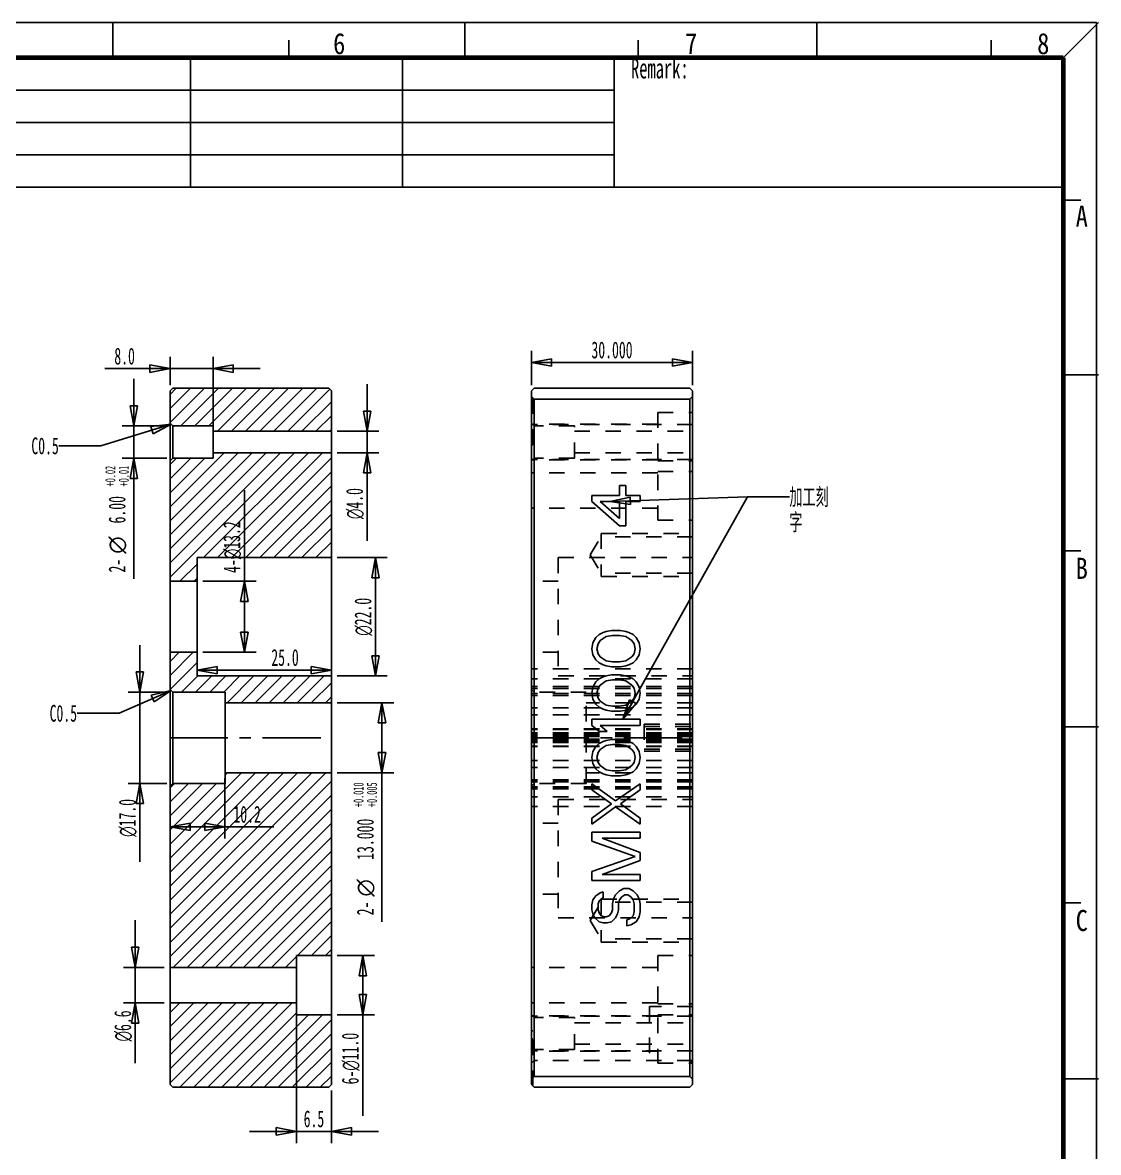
# Model space of a CAD drawing. Header units: millimetres. Extents: x 15 to 520, y 10 to 366.
# Drawn here: x 319.4 to 519.5, y 156.2 to 366.3 of the extents above; entities that cross this region are included whole.
import ezdxf
from ezdxf.enums import TextEntityAlignment as Align

# ---------------------------------------------------------------- set-up
doc = ezdxf.new("R2010")
doc.units = ezdxf.units.MM
doc.header["$LTSCALE"] = 28.875
doc.linetypes.add('CENTER', pattern=[0.6, 0.375, -0.075, 0.075, -0.075])
doc.linetypes.add('HIDDEN', pattern=[0.2, 0.1, -0.1])
doc.layers.get('0').update_dxf_attribs({"linetype": 'CONTINUOUS'})
for name, color, linetype in [('AXIS', 7, 'CONTINUOUS'), ('DEFAULT_2', 4, 'HIDDEN'), ('DIM', 7, 'CONTINUOUS'), ('NOTE', 7, 'CONTINUOUS')]:
    doc.layers.add(name, color=color, linetype=linetype)
doc.styles.get("Standard").update_dxf_attribs({"font": 'txt', "width": 0.6})
doc.styles.add('TEXTSTYLE_2', font='gdt', dxfattribs={"width": 0.6})
doc.styles.add('TEXTSTYLE_5', font='txt', dxfattribs={"width": 0.85})
doc.dimstyles.new('DIMSTYLE_10', dxfattribs={"dimtxt": 3.125, "dimasz": 3.75, "dimexe": 1.75, "dimexo": 0.875, "dimtad": 1, "dimdec": 3, "dimzin": 0, "dimdsep": 46, "dimtxsty": 'STANDARD', "dimblk": 'CLOSED', "dimblk1": 'CLOSED', "dimblk2": 'CLOSED', "dimcen": 0.09, "dimadec": 0, "dimazin": 0, "dimtol": 1, "dimtp": 0.01, "dimtm": -0.005, "dimtfac": 0.6, "dimtdec": 3, "dimtofl": 0, "dimtmove": 0, "dimatfit": 3, "dimldrblk": 'CLOSED', "dimfxl": 1, "dimtolj": 1, "dimtzin": 0, "dimarcsym": 0})
doc.dimstyles.new('DIMSTYLE_11', dxfattribs={"dimtxt": 3.125, "dimasz": 3.75, "dimexe": 1.75, "dimexo": 0.875, "dimtad": 1, "dimzin": 0, "dimdsep": 46, "dimtxsty": 'STANDARD', "dimblk": 'CLOSED', "dimblk1": 'CLOSED', "dimblk2": 'CLOSED', "dimcen": 0.09, "dimadec": 0, "dimazin": 0, "dimtol": 1, "dimtp": 0.02, "dimtm": -0.01, "dimtfac": 0.6, "dimtofl": 0, "dimtmove": 0, "dimatfit": 3, "dimldrblk": 'CLOSED', "dimfxl": 1, "dimtolj": 1, "dimtzin": 0, "dimarcsym": 0})
doc.dimstyles.new('DIMSTYLE_12', dxfattribs={"dimtxt": 3.125, "dimasz": 3.75, "dimexe": 1.75, "dimexo": 0.875, "dimtad": 1, "dimdec": 1, "dimzin": 0, "dimdsep": 46, "dimtxsty": 'STANDARD', "dimblk": 'CLOSED', "dimblk1": 'CLOSED', "dimblk2": 'CLOSED', "dimcen": 0.09, "dimadec": 0, "dimazin": 0, "dimtp": 0.1, "dimtm": 0.1, "dimtfac": 1, "dimtdec": 1, "dimtofl": 0, "dimtmove": 0, "dimatfit": 3, "dimldrblk": 'CLOSED', "dimfxl": 1, "dimtolj": 1, "dimtzin": 0, "dimarcsym": 0})
doc.dimstyles.new('DIMSTYLE_13', dxfattribs={"dimtxt": 3.125, "dimasz": 3.75, "dimexe": 1.75, "dimexo": 0.875, "dimtad": 1, "dimdec": 3, "dimzin": 0, "dimdsep": 46, "dimtxsty": 'STANDARD', "dimblk": 'CLOSED', "dimblk1": 'CLOSED', "dimblk2": 'CLOSED', "dimcen": 0.09, "dimadec": 0, "dimazin": 0, "dimtp": 0.2, "dimtm": 0.2, "dimtfac": 1, "dimtdec": 3, "dimtofl": 0, "dimtmove": 0, "dimatfit": 3, "dimldrblk": 'CLOSED', "dimfxl": 1, "dimtolj": 1, "dimtzin": 0, "dimarcsym": 0})
doc.dimstyles.new('DIMSTYLE_9', dxfattribs={"dimtxt": 3.125, "dimasz": 3.75, "dimexe": 1.75, "dimexo": 0.875, "dimtad": 1, "dimdec": 1, "dimzin": 0, "dimdsep": 46, "dimtxsty": 'STANDARD', "dimblk": 'CLOSED', "dimblk1": 'CLOSED', "dimblk2": 'CLOSED', "dimcen": 0.09, "dimadec": 0, "dimazin": 0, "dimtp": 0.2, "dimtm": 0.2, "dimtfac": 1, "dimtdec": 1, "dimtofl": 0, "dimtmove": 0, "dimatfit": 3, "dimldrblk": 'CLOSED', "dimfxl": 1, "dimtolj": 1, "dimtzin": 0, "dimarcsym": 0})
doc.dimstyles.get("Standard").update_dxf_attribs({"dimtxt": 3.125, "dimasz": 3.75, "dimexe": 1.75, "dimexo": 0.875, "dimtad": 1, "dimdec": 3, "dimzin": 0, "dimdsep": 46, "dimtxsty": 'STANDARD', "dimblk": 'CLOSED', "dimblk1": 'CLOSED', "dimblk2": 'CLOSED', "dimcen": 0.09, "dimadec": 0, "dimazin": 0, "dimtol": 1, "dimtp": 0.001, "dimtm": 0.001, "dimtfac": 1, "dimtdec": 3, "dimtofl": 0, "dimtmove": 0, "dimatfit": 3, "dimldrblk": 'CLOSED', "dimfxl": 1, "dimtolj": 1, "dimtzin": 0, "dimarcsym": 0})

# ---------------------------------------------------------------- blocks, each defined once
blk = doc.blocks.new('_CLOSED')
at = {"color": 0, "linetype": 'ByBlock'}
for p, q in [((0, 0), (-1, 0.183)), ((-1, 0.183), (-1, -0.183)), ((-1, -0.183), (0, 0)), ((-1, 0), (0, 0))]:
    blk.add_line(p, q, dxfattribs=at)
blk = doc.blocks.new('*D30')
at = {"layer": 'DIM', "color": 2, "linetype": 'Continuous'}
for p, q in [((377.92, 192.81), (384.84, 192.81)), ((382.65, 192.81), (382.65, 187.31)), ((382.65, 181.81), (382.65, 187.31)), ((382.65, 187.31), (382.65, 163.02)), ((377.92, 181.81), (384.84, 181.81))]:
    blk.add_line(p, q, dxfattribs=at)
at = {"layer": 'DIM', "color": 2, "linetype": 'Continuous', "xscale": 3.75, "yscale": 3.75, "zscale": 3.75}
for p, rotation in [((382.65, 192.81), 90), ((382.65, 181.81), 270)]:
    blk.add_blockref('_CLOSED', p, dxfattribs=dict(at, rotation=rotation))
at = {"layer": 'DIM', "color": 2, "linetype": 'Continuous', "insert": (378.75, 178.44), "char_height": 3.125, "width": 15.4167, "attachment_point": 3, "rotation": 90, "line_spacing_factor": 0.9}
blk.add_mtext('6-\\Fgdt;{\\Fgdt;n}\\Ftxt;11.0', dxfattribs=at)
blk = doc.blocks.new('*D31')
at = {"layer": 'DIM', "color": 2, "linetype": 'Continuous'}
for p, q in [((340.33, 190.61), (340.33, 199.36)), ((340.33, 199.36), (340.33, 187.31)), ((345.73, 190.61), (338.14, 190.61)), ((340.33, 172.81), (340.33, 187.31)), ((345.73, 184.01), (338.14, 184.01)), ((340.33, 184.01), (340.33, 172.81))]:
    blk.add_line(p, q, dxfattribs=at)
at = {"layer": 'DIM', "color": 2, "linetype": 'Continuous', "xscale": 3.75, "yscale": 3.75, "zscale": 3.75}
for p, rotation in [((340.33, 190.61), 270), ((340.33, 184.01), 90)]:
    blk.add_blockref('_CLOSED', p, dxfattribs=dict(at, rotation=rotation))
at = {"layer": 'DIM', "color": 2, "linetype": 'Continuous', "insert": (336.42, 182.6), "char_height": 3.125, "width": 9.7917, "attachment_point": 3, "rotation": 90, "line_spacing_factor": 0.9, "style": 'TEXTSTYLE_2'}
blk.add_mtext('{\\Fgdt;n}\\Ftxt;6.6', dxfattribs=at)
blk = doc.blocks.new('*D32')
at = {"layer": 'DIM', "color": 2, "linetype": 'Continuous'}
for p, q in [((370.32, 186.22), (370.32, 157.92)), ((376.82, 167.72), (376.82, 157.92)), ((370.32, 160.11), (361.57, 160.11)), ((361.57, 160.11), (373.57, 160.11)), ((385.57, 160.11), (373.57, 160.11)), ((376.82, 160.11), (385.57, 160.11))]:
    blk.add_line(p, q, dxfattribs=at)
at = {"layer": 'DIM', "color": 2, "linetype": 'Continuous', "xscale": 3.75, "yscale": 3.75, "zscale": 3.75}
blk.add_blockref('_CLOSED', (370.32, 160.11), dxfattribs=at)
at = {"layer": 'DIM', "color": 2, "linetype": 'Continuous', "xscale": 3.75, "yscale": 3.75, "zscale": 3.75, "rotation": 180}
blk.add_blockref('_CLOSED', (376.82, 160.11), dxfattribs=at)
at = {"layer": 'DIM', "color": 2, "linetype": 'Continuous', "insert": (373.57, 164.01), "char_height": 3.125, "width": 5.625, "attachment_point": 2, "line_spacing_factor": 0.9}
blk.add_mtext('6.5', dxfattribs=at)
blk = doc.blocks.new('*D33')
at = {"layer": 'DIM', "color": 2, "linetype": 'Continuous'}
for p, q in [((377.92, 239.81), (388.42, 239.81)), ((386.23, 239.81), (386.23, 233.31)), ((386.23, 226.81), (386.23, 233.31)), ((386.23, 233.31), (386.23, 199.09)), ((377.92, 226.81), (388.42, 226.81))]:
    blk.add_line(p, q, dxfattribs=at)
at = {"layer": 'DIM', "color": 2, "linetype": 'Continuous', "xscale": 3.75, "yscale": 3.75, "zscale": 3.75}
for p, rotation in [((386.23, 239.81), 90), ((386.23, 226.81), 270)]:
    blk.add_blockref('_CLOSED', p, dxfattribs=dict(at, rotation=rotation))
at = {"layer": 'DIM', "color": 2, "linetype": 'Continuous', "width": 0.6}
for s, height, p in [('+0.010', 1.875, (382.79, 225.01)), ('+0.005', 1.875, (385.29, 225.01)), ('13.000', 3.125, (384.67, 218.26)), ('2-', 3.125, (384.67, 202.84))]:
    blk.add_text(s, height=height, rotation=90, dxfattribs=at).set_placement(p, align=Align.RIGHT)
at = {"layer": 'DIM', "color": 2, "linetype": 'Continuous', "style": 'TEXTSTYLE_2'}
blk.add_text('n', height=3.12, rotation=90, dxfattribs=at).set_placement((384.67, 207.01), align=Align.RIGHT)
blk = doc.blocks.new('*D34')
at = {"layer": 'DIM', "color": 2, "linetype": 'Continuous'}
for p, q in [((341.18, 241.81), (341.18, 250.56)), ((341.18, 250.56), (341.18, 233.31)), ((346.23, 241.81), (338.99, 241.81)), ((341.18, 210.26), (341.18, 233.31)), ((346.23, 224.81), (338.99, 224.81)), ((341.18, 224.81), (341.18, 210.26))]:
    blk.add_line(p, q, dxfattribs=at)
at = {"layer": 'DIM', "color": 2, "linetype": 'Continuous', "xscale": 3.75, "yscale": 3.75, "zscale": 3.75}
for p, rotation in [((341.18, 241.81), 270), ((341.18, 224.81), 90)]:
    blk.add_blockref('_CLOSED', p, dxfattribs=dict(at, rotation=rotation))
at = {"layer": 'DIM', "color": 2, "linetype": 'Continuous', "insert": (337.28, 221.93), "char_height": 3.125, "width": 11.6667, "attachment_point": 3, "rotation": 90, "line_spacing_factor": 0.9, "style": 'TEXTSTYLE_2'}
blk.add_mtext('{\\Fgdt;n}\\Ftxt;17.0', dxfattribs=at)
blk = doc.blocks.new('*D35')
at = {"layer": 'DIM', "color": 2, "linetype": 'Continuous'}
for p, q in [((357.02, 225.72), (357.02, 214.56)), ((346.82, 223.22), (346.82, 214.56)), ((346.82, 216.74), (351.92, 216.74)), ((357.02, 216.74), (351.92, 216.74)), ((351.92, 216.74), (366.09, 216.74))]:
    blk.add_line(p, q, dxfattribs=at)
at = {"layer": 'DIM', "color": 2, "linetype": 'Continuous', "xscale": 3.75, "yscale": 3.75, "zscale": 3.75, "rotation": 180}
blk.add_blockref('_CLOSED', (346.82, 216.74), dxfattribs=at)
at = {"layer": 'DIM', "color": 2, "linetype": 'Continuous', "xscale": 3.75, "yscale": 3.75, "zscale": 3.75}
blk.add_blockref('_CLOSED', (357.02, 216.74), dxfattribs=at)
at = {"layer": 'DIM', "color": 2, "linetype": 'Continuous', "insert": (358.59, 220.65), "char_height": 3.125, "width": 7.5, "attachment_point": 1, "line_spacing_factor": 0.9}
blk.add_mtext('10.2', dxfattribs=at)
blk = doc.blocks.new('*D36')
at = {"layer": 'DIM', "color": 2, "linetype": 'Continuous'}
for p, q in [((340.06, 291.31), (340.06, 300.06)), ((340.06, 300.06), (340.06, 288.31)), ((346.23, 291.31), (337.87, 291.31)), ((340.06, 262.85), (340.06, 288.31)), ((346.23, 285.31), (337.87, 285.31)), ((340.06, 285.31), (340.06, 262.85))]:
    blk.add_line(p, q, dxfattribs=at)
at = {"layer": 'DIM', "color": 2, "linetype": 'Continuous', "xscale": 3.75, "yscale": 3.75, "zscale": 3.75}
for p, rotation in [((340.06, 291.31), 270), ((340.06, 285.31), 90)]:
    blk.add_blockref('_CLOSED', p, dxfattribs=dict(at, rotation=rotation))
at = {"layer": 'DIM', "color": 2, "linetype": 'Continuous', "width": 0.6}
for s, height, p in [('+0.02', 1.875, (336.62, 283.89)), ('+0.01', 1.875, (339.12, 283.89)), ('6.00', 3.125, (338.49, 278.27)), ('2-', 3.125, (338.49, 266.6))]:
    blk.add_text(s, height=height, rotation=90, dxfattribs=at).set_placement(p, align=Align.RIGHT)
at = {"layer": 'DIM', "color": 2, "linetype": 'Continuous', "style": 'TEXTSTYLE_2'}
blk.add_text('n', height=3.12, rotation=90, dxfattribs=at).set_placement((338.49, 270.77), align=Align.RIGHT)
blk = doc.blocks.new('*D37')
at = {"layer": 'DIM', "color": 2, "linetype": 'Continuous'}
for p, q in [((383.46, 290.31), (383.46, 299.06)), ((383.46, 299.06), (383.46, 288.31)), ((377.92, 290.31), (385.64, 290.31)), ((383.46, 269.96), (383.46, 288.31)), ((377.92, 286.31), (385.64, 286.31)), ((383.46, 286.31), (383.46, 269.96))]:
    blk.add_line(p, q, dxfattribs=at)
at = {"layer": 'DIM', "color": 2, "linetype": 'Continuous', "xscale": 3.75, "yscale": 3.75, "zscale": 3.75}
for p, rotation in [((383.46, 290.31), 270), ((383.46, 286.31), 90)]:
    blk.add_blockref('_CLOSED', p, dxfattribs=dict(at, rotation=rotation))
at = {"layer": 'DIM', "color": 2, "linetype": 'Continuous', "insert": (379.55, 279.75), "char_height": 3.125, "width": 9.7917, "attachment_point": 3, "rotation": 90, "line_spacing_factor": 0.9, "style": 'TEXTSTYLE_2'}
blk.add_mtext('{\\Fgdt;n}\\Ftxt;4.0', dxfattribs=at)
blk = doc.blocks.new('*D38')
at = {"layer": 'DIM', "color": 2, "linetype": 'Continuous'}
for p, q in [((377.92, 266.81), (387.22, 266.81)), ((385.03, 266.81), (385.03, 255.81)), ((385.03, 244.81), (385.03, 255.81)), ((377.92, 244.81), (387.22, 244.81))]:
    blk.add_line(p, q, dxfattribs=at)
at = {"layer": 'DIM', "color": 2, "linetype": 'Continuous', "xscale": 3.75, "yscale": 3.75, "zscale": 3.75}
for p, rotation in [((385.03, 266.81), 90), ((385.03, 244.81), 270)]:
    blk.add_blockref('_CLOSED', p, dxfattribs=dict(at, rotation=rotation))
at = {"layer": 'DIM', "color": 2, "linetype": 'Continuous', "insert": (381.12, 255.81), "char_height": 3.125, "width": 11.6667, "attachment_point": 2, "rotation": 90, "line_spacing_factor": 0.9, "style": 'TEXTSTYLE_2'}
blk.add_mtext('{\\Fgdt;n}\\Ftxt;22.0', dxfattribs=at)
blk = doc.blocks.new('*D39')
at = {"layer": 'DIM', "color": 2, "linetype": 'Continuous'}
for p, q in [((360.62, 255.81), (360.62, 279.39)), ((352.92, 262.41), (362.81, 262.41)), ((360.62, 262.41), (360.62, 255.81)), ((360.62, 249.21), (360.62, 255.81)), ((352.92, 249.21), (362.81, 249.21))]:
    blk.add_line(p, q, dxfattribs=at)
at = {"layer": 'DIM', "color": 2, "linetype": 'Continuous', "xscale": 3.75, "yscale": 3.75, "zscale": 3.75}
for p, rotation in [((360.62, 262.41), 90), ((360.62, 249.21), 270)]:
    blk.add_blockref('_CLOSED', p, dxfattribs=dict(at, rotation=rotation))
at = {"layer": 'DIM', "color": 2, "linetype": 'Continuous', "insert": (356.72, 263.97), "char_height": 3.125, "width": 15.4167, "attachment_point": 1, "rotation": 90, "line_spacing_factor": 0.9}
blk.add_mtext('4-\\Fgdt;{\\Fgdt;n}\\Ftxt;13.2', dxfattribs=at)
blk = doc.blocks.new('*D45')
at = {"layer": 'DIM', "color": 2, "linetype": 'Continuous'}
for p, q in [((346.82, 298.9), (346.82, 304.14)), ((354.82, 291.4), (354.82, 304.14)), ((346.82, 301.96), (334.64, 301.96)), ((334.64, 301.96), (350.82, 301.96)), ((363.57, 301.96), (350.82, 301.96)), ((354.82, 301.96), (363.57, 301.96))]:
    blk.add_line(p, q, dxfattribs=at)
at = {"layer": 'DIM', "color": 2, "linetype": 'Continuous', "xscale": 3.75, "yscale": 3.75, "zscale": 3.75}
blk.add_blockref('_CLOSED', (346.82, 301.96), dxfattribs=at)
at = {"layer": 'DIM', "color": 2, "linetype": 'Continuous', "xscale": 3.75, "yscale": 3.75, "zscale": 3.75, "rotation": 180}
blk.add_blockref('_CLOSED', (354.82, 301.96), dxfattribs=at)
at = {"layer": 'DIM', "color": 2, "linetype": 'Continuous', "insert": (340.26, 305.86), "char_height": 3.125, "width": 5.625, "attachment_point": 3, "line_spacing_factor": 0.9}
blk.add_mtext('8.0', dxfattribs=at)
blk = doc.blocks.new('*D46')
at = {"layer": 'DIM', "color": 2, "linetype": 'Continuous'}
for p, q in [((414.02, 298.9), (414.02, 305.29)), ((444.02, 298.9), (444.02, 305.29)), ((414.02, 303.1), (429.02, 303.1)), ((444.02, 303.1), (429.02, 303.1))]:
    blk.add_line(p, q, dxfattribs=at)
at = {"layer": 'DIM', "color": 2, "linetype": 'Continuous', "xscale": 3.75, "yscale": 3.75, "zscale": 3.75, "rotation": 180}
blk.add_blockref('_CLOSED', (414.02, 303.1), dxfattribs=at)
at = {"layer": 'DIM', "color": 2, "linetype": 'Continuous', "xscale": 3.75, "yscale": 3.75, "zscale": 3.75}
blk.add_blockref('_CLOSED', (444.02, 303.1), dxfattribs=at)
at = {"layer": 'DIM', "color": 2, "linetype": 'Continuous', "insert": (429.02, 307.01), "char_height": 3.125, "width": 11.25, "attachment_point": 2, "line_spacing_factor": 0.9}
blk.add_mtext('30.000', dxfattribs=at)
blk = doc.blocks.new('*D53')
at = {"layer": 'DIM', "color": 2, "linetype": 'Continuous'}
for p, q in [((376.82, 254.72), (376.82, 243.71)), ((351.82, 245.9), (364.32, 245.9)), ((376.82, 245.9), (364.32, 245.9))]:
    blk.add_line(p, q, dxfattribs=at)
at = {"layer": 'DIM', "color": 2, "linetype": 'Continuous', "xscale": 3.75, "yscale": 3.75, "zscale": 3.75, "rotation": 180}
blk.add_blockref('_CLOSED', (351.82, 245.9), dxfattribs=at)
at = {"layer": 'DIM', "color": 2, "linetype": 'Continuous', "xscale": 3.75, "yscale": 3.75, "zscale": 3.75}
blk.add_blockref('_CLOSED', (376.82, 245.9), dxfattribs=at)
at = {"layer": 'DIM', "color": 2, "linetype": 'Continuous', "insert": (368.19, 249.81), "char_height": 3.125, "width": 7.5, "attachment_point": 2, "line_spacing_factor": 0.9}
blk.add_mtext('25.0', dxfattribs=at)
blk = doc.blocks.new('*T54')
at = {"color": 0, "linetype": 'ByBlock', "lineweight": -2}
for p, q in [((0, 0), (491.2125, 0)), ((0, 0), (0, -24)), ((26.5, 0), (26.5, -24)), ((65.9125, 0), (65.9125, -24)), ((92.4125, 0), (92.4125, -24)), ((131.825, 0), (131.825, -24)), ((171.2375, 0), (171.2375, -24)), ((210.65, 0), (210.65, -24)), ((250.0625, 0), (250.0625, -24)), ((289.475, 0), (289.475, -24)), ((328.8875, 0), (328.8875, -24)), ((368.3, 0), (368.3, -24)), ((407.7125, 0), (407.7125, -24)), ((491.2125, 0), (491.2125, -24)), ((0, -6), (407.7125, -6)), ((0, -12), (407.7125, -12)), ((0, -18), (407.7125, -18)), ((0, -24), (491.2125, -24))]:
    blk.add_line(p, q, dxfattribs=at)
at = {"color": 0, "linetype": 'Continuous'}
for s, insert, char_height, width, attachment_point in [('  Remark:   ', (407.7725, -0.06), 3.75, 83.38, 1), ('Finish Date:', (13.25, -9), 2.8125, 26.38, 5), ('Future hour:', (79.1625, -9), 2.8125, 26.38, 5), ('Machining Code:', (13.25, -15), 2.5, 26.38, 5), ('Actual hour:', (79.1625, -15), 2.8125, 26.38, 5), ('QTY:', (13.25, -21), 2.8125, 26.38, 5), ('Procedure Date:', (79.1625, -21), 2.5, 26.38, 5)]:
    blk.add_mtext(s, dxfattribs=dict(at, insert=insert, char_height=char_height, width=width, attachment_point=attachment_point))
at = {"color": 0, "linetype": 'Continuous', "char_height": 2.8125, "width": 26.38, "attachment_point": 5, "line_spacing_factor": 0.9}
for s, insert in [('Order Date: ', (13.25, -3)), ('Procedure:', (79.1625, -3))]:
    blk.add_mtext(s, dxfattribs=dict(at, insert=insert))

msp = doc.modelspace()

# ---------------------------------------------------------------- hatches: boundary and pattern name
at = {"linetype": 'Continuous'}
h = msp.add_hatch(dxfattribs=at)
h.set_pattern_fill('A', color=2, scale=1.847786, angle=45, style=0, pattern_type=0)
h.set_pattern_definition([(45, (0, 0), (-1.306582, 1.306582), [])])
edge = h.paths.add_edge_path()
edge.add_line((346.8238, 297.811), (346.8238, 291.811))
edge.add_line((346.8238, 297.811), (347.3238, 298.311))
edge.add_line((376.3238, 298.311), (347.3238, 298.311))
edge.add_line((376.8238, 297.811), (376.3238, 298.311))
edge.add_line((376.8238, 297.811), (376.8238, 290.311))
edge.add_line((354.8238, 290.311), (376.8238, 290.311))
edge.add_line((354.8238, 290.311), (354.8238, 291.311))
edge.add_line((354.8238, 291.311), (347.3238, 291.311))
edge.add_line((347.3238, 291.311), (346.8238, 291.811))
edge = h.paths.add_edge_path()
edge.add_line((346.8238, 284.811), (346.8238, 272.3718))
edge.add_line((347.3238, 285.311), (346.8238, 284.811))
edge.add_line((354.8238, 285.311), (347.3238, 285.311))
edge.add_line((354.8238, 285.311), (354.8238, 286.311))
edge.add_line((354.8238, 286.311), (376.8238, 286.311))
edge.add_line((376.8238, 286.311), (376.8238, 272.3718))
edge.add_line((376.8238, 272.3718), (346.8238, 272.3718))
edge = h.paths.add_edge_path()
edge.add_line((376.8238, 272.3718), (346.8238, 272.3718))
edge.add_line((376.8238, 272.3718), (346.8238, 272.3718))
edge = h.paths.add_edge_path()
edge.add_line((346.8238, 272.3718), (346.8238, 262.411))
edge.add_line((376.8238, 272.3718), (346.8238, 272.3718))
edge.add_line((376.8238, 272.3718), (376.8238, 266.811))
edge.add_line((351.8238, 266.811), (376.8238, 266.811))
edge.add_line((351.8238, 266.811), (351.8238, 262.411))
edge.add_line((351.8238, 262.411), (346.8238, 262.411))
edge = h.paths.add_edge_path()
edge.add_line((346.8238, 249.211), (346.8238, 243.6125))
edge.add_line((351.8238, 249.211), (346.8238, 249.211))
edge.add_line((351.8238, 249.211), (351.8238, 244.811))
edge.add_line((351.8238, 244.811), (376.8238, 244.811))
edge.add_line((376.8238, 244.811), (376.8238, 243.6125))
edge.add_line((376.8238, 243.6125), (346.8238, 243.6125))
edge = h.paths.add_edge_path()
edge.add_line((376.8238, 243.6125), (346.8238, 243.6125))
edge.add_line((376.8238, 243.6125), (346.8238, 243.6125))
edge = h.paths.add_edge_path()
edge.add_line((346.8238, 243.6125), (346.8238, 242.311))
edge.add_line((376.8238, 243.6125), (346.8238, 243.6125))
edge.add_line((376.8238, 243.6125), (376.8238, 239.811))
edge.add_line((376.8238, 239.811), (357.0238, 239.811))
edge.add_line((357.0238, 239.811), (357.0238, 241.811))
edge.add_line((357.0238, 241.811), (347.3238, 241.811))
edge.add_line((347.3238, 241.811), (346.8238, 242.311))
edge = h.paths.add_edge_path()
edge.add_line((376.8238, 226.811), (376.8238, 194.0659))
edge.add_line((376.8238, 194.0659), (346.8238, 194.0659))
edge.add_line((346.8238, 194.0659), (346.8238, 224.311))
edge.add_line((347.3238, 224.811), (346.8238, 224.311))
edge.add_line((357.0238, 224.811), (347.3238, 224.811))
edge.add_line((357.0238, 224.811), (357.0238, 226.811))
edge.add_line((376.8238, 226.811), (357.0238, 226.811))
edge = h.paths.add_edge_path()
edge.add_line((376.8238, 194.0659), (346.8238, 194.0659))
edge.add_line((376.8238, 194.0659), (346.8238, 194.0659))
edge = h.paths.add_edge_path()
edge.add_line((346.8238, 168.811), (346.8238, 184.011))
edge.add_line((370.3238, 184.011), (346.8238, 184.011))
edge.add_line((370.3238, 184.011), (370.3238, 181.811))
edge.add_line((370.3238, 181.811), (376.8238, 181.811))
edge.add_line((376.8238, 168.811), (376.8238, 181.811))
edge.add_line((376.3238, 168.311), (376.8238, 168.811))
edge.add_line((376.3238, 168.311), (347.3238, 168.311))
edge.add_line((347.3238, 168.311), (346.8238, 168.811))
edge = h.paths.add_edge_path()
edge.add_line((346.8238, 190.611), (346.8238, 194.0659))
edge.add_line((376.8238, 194.0659), (346.8238, 194.0659))
edge.add_line((376.8238, 192.811), (376.8238, 194.0659))
edge.add_line((370.3238, 192.811), (376.8238, 192.811))
edge.add_line((370.3238, 192.811), (370.3238, 190.611))
edge.add_line((370.3238, 190.611), (346.8238, 190.611))

# ---------------------------------------------------------------- linework, layer by layer
at = {"color": 7, "linetype": 'Continuous'}
for p, q in [((519.1807, 366.3202), (15.27, 366.3202)), ((336.1459, 359.7734), (336.1459, 366.3221)), ((401.6327, 359.7734), (401.6327, 366.3221)), ((467.1196, 359.7734), (467.1196, 366.3221)), ((512.9604, 359.7734), (519.5091, 366.3221)), ((519.1807, 10.0714), (519.1807, 366.3202)), ((368.8893, 359.7734), (368.8893, 363.0477)), ((433.8737, 359.7734), (433.8737, 363.0477)), ((499.5835, 359.7734), (499.5835, 363.0477)), ((516.2347, 333.3256), (512.9604, 333.3256)), ((519.5091, 300.8352), (512.9604, 300.8352)), ((346.8238, 297.811), (347.3238, 298.311)), ((346.8238, 168.811), (346.8238, 297.811)), ((376.3238, 298.311), (347.3238, 298.311)), ((376.8238, 297.811), (376.3238, 298.311)), ((376.8238, 168.811), (376.8238, 297.811)), ((414.0199, 297.811), (414.5199, 298.311)), ((414.0199, 168.811), (414.0199, 297.811)), ((414.0199, 296.811), (414.5199, 296.311)), ((414.5199, 298.311), (443.5199, 298.311)), ((414.5199, 296.311), (414.5199, 170.311)), ((443.5199, 296.311), (414.5199, 296.311)), ((444.0199, 297.811), (443.5199, 298.311)), ((443.5199, 296.311), (444.0199, 296.811)), ((443.5199, 170.311), (443.5199, 296.311)), ((444.0199, 297.811), (444.0199, 168.811)), ((347.3238, 291.311), (346.8238, 291.811)), ((347.3238, 285.311), (347.3238, 291.311)), ((354.8238, 291.311), (347.3238, 291.311)), ((354.8238, 285.311), (354.8238, 291.311)), ((354.8238, 290.311), (376.8238, 290.311)), ((354.8238, 286.311), (376.8238, 286.311)), ((347.3238, 285.311), (346.8238, 284.811)), ((354.8238, 285.311), (347.3238, 285.311)), ((430.4365, 280.2485), (430.4365, 278.3735)), ((431.5855, 280.2485), (430.4365, 280.2485)), ((431.5855, 278.3735), (431.5855, 280.2485)), ((425.2663, 278.3735), (425.2663, 277.2485)), ((430.4365, 278.3735), (425.2663, 278.3735)), ((434.2663, 278.3735), (431.5855, 278.3735)), ((434.2663, 277.2485), (434.2663, 278.3735)), ((425.2663, 277.2485), (430.4365, 272.7485)), ((430.4365, 274.061), (426.7982, 277.2485)), ((426.7982, 277.2485), (430.4365, 277.2485)), ((430.4365, 277.2485), (430.4365, 274.061)), ((431.5855, 272.7485), (431.5855, 277.2485)), ((431.5855, 277.2485), (434.2663, 277.2485)), ((430.4365, 272.7485), (431.5855, 272.7485)), ((516.2347, 268.0889), (512.9604, 268.0889)), ((351.8238, 266.811), (351.8238, 244.811)), ((351.8238, 266.811), (376.8238, 266.811)), ((351.8238, 262.411), (346.8238, 262.411)), ((426.6067, 252.4985), (426.0323, 251.936)), ((427.3727, 252.8735), (426.6067, 252.4985)), ((427.9472, 253.061), (427.3727, 252.8735)), ((428.9046, 253.2485), (427.9472, 253.061)), ((427.9472, 252.1235), (429.0961, 252.311)), ((430.628, 253.2485), (428.9046, 253.2485)), ((429.0961, 252.311), (430.4365, 252.311)), ((430.4365, 252.311), (431.5855, 252.1235)), ((431.5855, 253.061), (430.628, 253.2485)), ((432.1599, 252.8735), (431.5855, 253.061)), ((432.9259, 252.4985), (432.1599, 252.8735)), ((433.5004, 251.936), (432.9259, 252.4985)), ((425.4578, 250.9985), (425.2663, 249.8735)), ((426.0323, 251.936), (425.4578, 250.9985)), ((426.2238, 249.8735), (426.4153, 250.811)), ((426.4153, 250.811), (426.7982, 251.3735)), ((426.7982, 251.3735), (427.9472, 252.1235)), ((431.5855, 252.1235), (432.7344, 251.3735)), ((432.7344, 251.3735), (433.1174, 250.811)), ((433.1174, 250.811), (433.3089, 249.8735)), ((434.0748, 250.9985), (433.5004, 251.936)), ((434.2663, 249.8735), (434.0748, 250.9985)), ((351.8238, 249.211), (346.8238, 249.211)), ((425.2663, 249.8735), (425.4578, 248.7485)), ((425.4578, 248.7485), (426.0323, 247.811)), ((426.4153, 248.936), (426.2238, 249.8735)), ((426.7982, 248.3735), (426.4153, 248.936)), ((427.9472, 247.6235), (426.7982, 248.3735)), ((432.7344, 248.3735), (431.5855, 247.6235)), ((433.1174, 248.936), (432.7344, 248.3735)), ((433.3089, 249.8735), (433.1174, 248.936)), ((433.5004, 247.811), (434.0748, 248.7485)), ((434.0748, 248.7485), (434.2663, 249.8735)), ((426.0323, 247.811), (426.6067, 247.2485)), ((426.6067, 247.2485), (427.3727, 246.8735)), ((427.3727, 246.8735), (427.9472, 246.686)), ((429.0961, 247.436), (427.9472, 247.6235)), ((427.9472, 246.686), (428.9046, 246.4985)), ((428.9046, 246.4985), (430.628, 246.4985)), ((430.4365, 247.436), (429.0961, 247.436)), ((431.5855, 247.6235), (430.4365, 247.436)), ((430.628, 246.4985), (431.5855, 246.686)), ((431.5855, 246.686), (432.1599, 246.8735)), ((432.1599, 246.8735), (432.9259, 247.2485)), ((432.9259, 247.2485), (433.5004, 247.811)), ((351.8238, 244.811), (376.8238, 244.811)), ((426.6067, 244.2485), (426.0323, 243.686)), ((427.3727, 244.6235), (426.6067, 244.2485)), ((426.7982, 243.1235), (427.9472, 243.8735)), ((427.9472, 244.811), (427.3727, 244.6235)), ((428.9046, 244.9985), (427.9472, 244.811)), ((427.9472, 243.8735), (429.0961, 244.061)), ((430.628, 244.9985), (428.9046, 244.9985)), ((429.0961, 244.061), (430.4365, 244.061)), ((430.4365, 244.061), (431.5855, 243.8735)), ((431.5855, 244.811), (430.628, 244.9985)), ((432.1599, 244.6235), (431.5855, 244.811)), ((431.5855, 243.8735), (432.7344, 243.1235)), ((432.9259, 244.2485), (432.1599, 244.6235)), ((433.5004, 243.686), (432.9259, 244.2485)), ((347.3238, 241.811), (346.8238, 242.311)), ((347.3238, 224.811), (347.3238, 241.811)), ((357.0238, 241.811), (347.3238, 241.811)), ((357.0238, 224.811), (357.0238, 241.811)), ((425.4578, 242.7485), (425.2663, 241.6235)), ((426.0323, 243.686), (425.4578, 242.7485)), ((426.2238, 241.6235), (426.4153, 242.561)), ((426.4153, 242.561), (426.7982, 243.1235)), ((432.7344, 243.1235), (433.1174, 242.561)), ((433.1174, 242.561), (433.3089, 241.6235)), ((434.0748, 242.7485), (433.5004, 243.686)), ((434.2663, 241.6235), (434.0748, 242.7485)), ((376.8238, 239.811), (357.0238, 239.811)), ((425.2663, 241.6235), (425.4578, 240.4985)), ((425.4578, 240.4985), (426.0323, 239.561)), ((426.0323, 239.561), (426.6067, 238.9985)), ((426.4153, 240.686), (426.2238, 241.6235)), ((426.7982, 240.1235), (426.4153, 240.686)), ((427.9472, 239.3735), (426.7982, 240.1235)), ((432.7344, 240.1235), (431.5855, 239.3735)), ((433.1174, 240.686), (432.7344, 240.1235)), ((432.9259, 238.9985), (433.5004, 239.561)), ((433.3089, 241.6235), (433.1174, 240.686)), ((433.5004, 239.561), (434.0748, 240.4985)), ((434.0748, 240.4985), (434.2663, 241.6235)), ((426.6067, 238.9985), (427.3727, 238.6235)), ((427.3727, 238.6235), (427.9472, 238.436)), ((429.0961, 239.186), (427.9472, 239.3735)), ((427.9472, 238.436), (428.9046, 238.2485)), ((428.9046, 238.2485), (430.628, 238.2485)), ((430.4365, 239.186), (429.0961, 239.186)), ((431.5855, 239.3735), (430.4365, 239.186)), ((430.628, 238.2485), (431.5855, 238.436)), ((431.5855, 238.436), (432.1599, 238.6235)), ((432.1599, 238.6235), (432.9259, 238.9985)), ((425.2663, 236.7485), (425.2663, 235.6235)), ((434.2663, 236.7485), (425.2663, 236.7485)), ((425.2663, 235.6235), (426.6067, 234.4985)), ((428.1387, 234.4985), (426.7982, 235.6235)), ((426.7982, 235.6235), (434.2663, 235.6235)), ((434.2663, 235.6235), (434.2663, 236.7485)), ((519.5091, 235.3484), (512.9604, 235.3484)), ((426.6067, 234.4985), (428.1387, 234.4985)), ((426.0323, 231.686), (425.4578, 230.7485)), ((426.6067, 232.2485), (426.0323, 231.686)), ((427.3727, 232.6235), (426.6067, 232.2485)), ((426.7982, 231.1235), (427.9472, 231.8735)), ((427.9472, 232.811), (427.3727, 232.6235)), ((428.9046, 232.9985), (427.9472, 232.811)), ((427.9472, 231.8735), (429.0961, 232.061)), ((430.628, 232.9985), (428.9046, 232.9985)), ((429.0961, 232.061), (430.4365, 232.061)), ((430.4365, 232.061), (431.5855, 231.8735)), ((431.5855, 232.811), (430.628, 232.9985)), ((432.1599, 232.6235), (431.5855, 232.811)), ((431.5855, 231.8735), (432.7344, 231.1235)), ((432.9259, 232.2485), (432.1599, 232.6235)), ((433.5004, 231.686), (432.9259, 232.2485)), ((434.0748, 230.7485), (433.5004, 231.686)), ((425.4578, 230.7485), (425.2663, 229.6235)), ((425.2663, 229.6235), (425.4578, 228.4985)), ((426.2238, 229.6235), (426.4153, 230.561)), ((426.4153, 228.686), (426.2238, 229.6235)), ((426.4153, 230.561), (426.7982, 231.1235)), ((432.7344, 231.1235), (433.1174, 230.561)), ((433.1174, 230.561), (433.3089, 229.6235)), ((433.3089, 229.6235), (433.1174, 228.686)), ((434.2663, 229.6235), (434.0748, 230.7485)), ((434.0748, 228.4985), (434.2663, 229.6235)), ((425.4578, 228.4985), (426.0323, 227.561)), ((426.0323, 227.561), (426.6067, 226.9985)), ((426.7982, 228.1235), (426.4153, 228.686)), ((426.6067, 226.9985), (427.3727, 226.6235)), ((427.9472, 227.3735), (426.7982, 228.1235)), ((429.0961, 227.186), (427.9472, 227.3735)), ((430.4365, 227.186), (429.0961, 227.186)), ((431.5855, 227.3735), (430.4365, 227.186)), ((432.7344, 228.1235), (431.5855, 227.3735)), ((432.1599, 226.6235), (432.9259, 226.9985)), ((433.1174, 228.686), (432.7344, 228.1235)), ((432.9259, 226.9985), (433.5004, 227.561)), ((433.5004, 227.561), (434.0748, 228.4985)), ((376.8238, 226.811), (357.0238, 226.811)), ((427.3727, 226.6235), (427.9472, 226.436)), ((427.9472, 226.436), (428.9046, 226.2485)), ((428.9046, 226.2485), (430.628, 226.2485)), ((430.628, 226.2485), (431.5855, 226.436)), ((431.5855, 226.436), (432.1599, 226.6235)), ((347.3238, 224.811), (346.8238, 224.311)), ((357.0238, 224.811), (347.3238, 224.811)), ((429.6706, 221.561), (425.2663, 224.7485)), ((425.2663, 224.7485), (425.2663, 223.6235)), ((425.2663, 223.6235), (428.9046, 220.9985)), ((434.2663, 224.7485), (429.6706, 221.561)), ((430.628, 220.9985), (434.2663, 223.6235)), ((434.2663, 223.6235), (434.2663, 224.7485)), ((428.9046, 220.9985), (425.2663, 218.3735)), ((434.2663, 218.3735), (430.628, 220.9985)), ((425.2663, 217.2485), (429.6706, 220.436)), ((429.6706, 220.436), (434.2663, 217.2485)), ((425.2663, 218.3735), (425.2663, 217.2485)), ((434.2663, 217.2485), (434.2663, 218.3735)), ((434.2663, 215.7485), (425.2663, 215.7485)), ((425.2663, 215.7485), (425.2663, 214.061)), ((427.1812, 214.6235), (434.2663, 214.6235)), ((434.2663, 211.9985), (427.1812, 214.6235)), ((434.2663, 214.6235), (434.2663, 215.7485)), ((425.2663, 214.061), (433.3089, 211.2485)), ((433.3089, 211.2485), (425.2663, 208.436)), ((427.1812, 207.8735), (434.2663, 210.4985)), ((434.2663, 210.4985), (434.2663, 211.9985)), ((425.2663, 208.436), (425.2663, 206.7485)), ((425.2663, 206.7485), (434.2663, 206.7485)), ((434.2663, 207.8735), (427.1812, 207.8735)), ((434.2663, 206.7485), (434.2663, 207.8735)), ((426.0323, 203.936), (425.4578, 203.186)), ((426.7982, 204.4985), (426.0323, 203.936)), ((427.3727, 204.686), (426.7982, 204.4985)), ((427.3727, 203.561), (427.3727, 204.686)), ((429.6706, 204.1235), (429.2876, 203.3735)), ((430.4365, 204.8735), (429.6706, 204.1235)), ((431.2025, 205.2485), (430.4365, 204.8735)), ((430.8195, 203.7485), (431.394, 204.1235)), ((432.1599, 205.2485), (431.2025, 205.2485)), ((431.394, 204.1235), (431.9684, 204.1235)), ((431.9684, 204.1235), (432.5429, 203.7485)), ((432.9259, 204.8735), (432.1599, 205.2485)), ((433.6919, 204.1235), (432.9259, 204.8735)), ((434.0748, 203.3735), (433.6919, 204.1235)), ((425.4578, 203.186), (425.2663, 202.2485)), ((425.2663, 202.2485), (425.2663, 201.311)), ((426.4153, 202.436), (426.6067, 202.9985)), ((426.4153, 201.311), (426.4153, 202.436)), ((426.6067, 202.9985), (426.9897, 203.3735)), ((426.9897, 203.3735), (427.3727, 203.561)), ((429.2876, 203.3735), (429.0961, 202.436)), ((429.0961, 202.436), (429.0961, 201.311)), ((430.245, 202.436), (430.4365, 203.186)), ((430.245, 201.311), (430.245, 202.436)), ((430.4365, 203.186), (430.8195, 203.7485)), ((432.5429, 203.7485), (432.9259, 203.186)), ((432.9259, 203.186), (433.1174, 202.436)), ((433.1174, 202.436), (433.1174, 200.936)), ((434.2663, 202.436), (434.0748, 203.3735)), ((434.2663, 200.936), (434.2663, 202.436)), ((516.2347, 202.605), (512.9604, 202.605)), ((425.2663, 201.311), (425.4578, 200.561)), ((425.4578, 200.561), (425.8408, 199.811)), ((425.8408, 199.811), (426.6067, 199.061)), ((426.6067, 200.7485), (426.4153, 201.311)), ((426.9897, 200.186), (426.6067, 200.7485)), ((427.5642, 199.9985), (426.9897, 200.186)), ((427.9472, 199.9985), (427.5642, 199.9985)), ((428.5216, 200.186), (427.9472, 199.9985)), ((428.9046, 200.7485), (428.5216, 200.186)), ((429.0961, 201.311), (428.9046, 200.7485)), ((428.9046, 199.061), (429.6706, 199.811)), ((429.6706, 199.811), (430.0536, 200.561)), ((430.0536, 200.561), (430.245, 201.311)), ((432.3514, 199.6235), (431.777, 199.436)), ((432.9259, 200.186), (432.3514, 199.6235)), ((433.1174, 200.936), (432.9259, 200.186)), ((433.5004, 199.061), (434.0748, 199.9985)), ((434.0748, 199.9985), (434.2663, 200.936)), ((426.6067, 199.061), (427.3727, 198.8735)), ((427.3727, 198.8735), (428.1387, 198.8735)), ((428.1387, 198.8735), (428.9046, 199.061)), ((431.777, 199.436), (431.777, 198.311)), ((431.777, 198.311), (432.5429, 198.4985)), ((432.5429, 198.4985), (433.5004, 199.061)), ((370.3238, 192.811), (376.8238, 192.811)), ((370.3238, 192.811), (370.3238, 181.811)), ((370.3238, 190.611), (346.8238, 190.611)), ((370.3238, 184.011), (346.8238, 184.011)), ((370.3238, 181.811), (376.8238, 181.811)), ((414.5199, 170.311), (414.0199, 169.811)), ((414.5199, 170.311), (443.5199, 170.311)), ((444.0199, 169.811), (443.5199, 170.311)), ((347.3238, 168.311), (346.8238, 168.811)), ((376.3238, 168.311), (347.3238, 168.311)), ((376.3238, 168.311), (376.8238, 168.811)), ((414.5199, 168.311), (414.0199, 168.811)), ((443.5199, 168.311), (414.5199, 168.311)), ((443.5199, 168.311), (444.0199, 168.811)), ((519.5091, 169.8615), (512.9604, 169.8615))]:
    msp.add_line(p, q, dxfattribs=at)
at = {"color": 7, "linetype": 'Continuous', "const_width": 0.875}
for points in [[(512.9604, 359.7734), (21.809, 359.7734)], [(512.9604, 16.6223), (512.9604, 359.7734)]]:
    msp.add_lwpolyline(points, dxfattribs=at)
at = {"layer": 'AXIS', "color": 1, "linetype": 'CENTER'}
for p, q in [((346.6988, 233.311), (376.9488, 233.311)), ((413.8949, 233.311), (444.1449, 233.311))]:
    msp.add_line(p, q, dxfattribs=at)
at = {"layer": 'DEFAULT_2', "color": 4, "linetype": 'HIDDEN'}
for p, q in [((414.3199, 287.811), (414.3199, 298.111)), ((437.5199, 293.811), (444.0199, 293.811)), ((437.5199, 293.8109), (437.5199, 273.811)), ((414.5199, 291.311), (414.0199, 291.811)), ((437.5199, 291.611), (414.0199, 291.611)), ((444.0199, 291.561), (414.0199, 291.561)), ((422.0199, 291.311), (414.5199, 291.311)), ((422.0199, 285.311), (422.0199, 291.311)), ((422.0199, 290.311), (444.0199, 290.311)), ((414.3199, 289.311), (414.0199, 289.311)), ((414.3199, 287.811), (414.0199, 287.811)), ((422.0199, 286.311), (444.0199, 286.311)), ((414.5199, 285.311), (414.0199, 284.811)), ((444.0199, 285.061), (414.0199, 285.061)), ((437.5199, 285.011), (414.0199, 285.011)), ((422.0199, 285.311), (414.5199, 285.311)), ((437.5199, 284.811), (444.0199, 284.811)), ((437.5199, 282.611), (414.0199, 282.611)), ((437.5199, 282.811), (444.0199, 282.811)), ((437.5199, 276.011), (414.0199, 276.011)), ((437.5199, 273.811), (444.0199, 273.811)), ((427.0199, 271.311), (427.0199, 263.311)), ((427.0199, 271.311), (444.0199, 271.311)), ((424.977, 267.311), (427.0199, 270.711)), ((444.0199, 270.711), (427.0199, 270.711)), ((424.977, 267.311), (427.0199, 263.911)), ((419.0199, 266.811), (419.0199, 244.811)), ((419.0199, 266.811), (444.0199, 266.811)), ((444.0199, 263.911), (427.0199, 263.911)), ((427.0199, 263.311), (444.0199, 263.311)), ((419.0199, 262.411), (414.0199, 262.411)), ((419.0199, 249.211), (414.0199, 249.211)), ((444.0199, 246.1028), (414.0199, 246.1028)), ((444.0199, 244.3028), (414.0199, 244.3028)), ((419.0199, 244.811), (444.0199, 244.811)), ((444.0199, 242.8282), (414.0199, 242.8282)), ((444.0199, 242.4677), (414.0199, 242.4677)), ((444.0199, 242.4448), (414.0199, 242.4448)), ((414.5199, 241.811), (414.0199, 242.311)), ((424.2199, 241.811), (414.5199, 241.811)), ((424.2199, 224.811), (424.2199, 241.8109)), ((444.0199, 241.5282), (414.0199, 241.5282)), ((444.0199, 241.1677), (414.0199, 241.1677)), ((444.0199, 241.1448), (414.0199, 241.1448)), ((444.0199, 239.811), (424.2199, 239.811)), ((444.0199, 238.8608), (414.0199, 238.8608)), ((444.0199, 237.5608), (414.0199, 237.5608)), ((435.0199, 235.811), (444.0199, 235.811)), ((435.0199, 235.811), (435.0199, 230.811)), ((435.0199, 235.411), (444.0199, 235.411)), ((444.0199, 234.9564), (414.0199, 234.9564)), ((444.0199, 234.858), (414.0199, 234.858)), ((444.0199, 234.211), (414.0199, 234.211)), ((444.0199, 233.965), (414.0199, 233.965)), ((444.0199, 233.9569), (414.0199, 233.9569)), ((444.0199, 233.6564), (414.0199, 233.6564)), ((444.0199, 233.558), (414.0199, 233.558)), ((444.0199, 233.0636), (414.0199, 233.0636)), ((444.0199, 232.9652), (414.0199, 232.9652)), ((444.0199, 232.665), (414.0199, 232.665)), ((444.0199, 232.6569), (414.0199, 232.6569)), ((444.0199, 232.411), (414.0199, 232.411)), ((444.0199, 231.7636), (414.0199, 231.7636)), ((444.0199, 231.661), (414.0199, 231.661)), ((435.0199, 231.211), (444.0199, 231.211)), ((444.0199, 229.0608), (414.0199, 229.0608)), ((435.0199, 230.811), (444.0199, 230.811)), ((444.0199, 227.7608), (414.0199, 227.7608)), ((444.0199, 225.4768), (414.0199, 225.4768)), ((444.0199, 225.4539), (414.0199, 225.4539)), ((444.0199, 225.0934), (414.0199, 225.0934)), ((444.0199, 226.811), (424.2199, 226.811)), ((414.5199, 224.811), (414.0199, 224.311)), ((444.0199, 224.1768), (414.0199, 224.1768)), ((444.0199, 224.1539), (414.0199, 224.1539)), ((444.0199, 223.7934), (414.0199, 223.7934)), ((424.2199, 224.811), (414.5199, 224.811)), ((444.0199, 222.3191), (414.0199, 222.3191)), ((419.0199, 221.811), (419.0199, 199.811)), ((419.0199, 221.811), (444.0199, 221.811)), ((444.0199, 220.5191), (414.0199, 220.5191)), ((419.0199, 217.411), (414.0199, 217.411)), ((419.0199, 204.211), (414.0199, 204.211)), ((424.977, 199.311), (427.0199, 202.711)), ((427.0199, 203.311), (444.0199, 203.311)), ((427.0199, 203.311), (427.0199, 195.311)), ((444.0199, 202.711), (427.0199, 202.711)), ((419.0199, 199.811), (444.0199, 199.811)), ((424.977, 199.311), (427.0199, 195.911)), ((444.0199, 195.911), (427.0199, 195.911)), ((427.0199, 195.311), (444.0199, 195.311)), ((437.5199, 192.811), (444.0199, 192.811)), ((437.5199, 192.8109), (437.5199, 172.811)), ((437.5199, 190.611), (414.0199, 190.611)), ((437.5199, 184.011), (414.0199, 184.011)), ((444.0199, 183.311), (436.0199, 183.311)), ((436.0199, 183.3109), (436.0199, 173.311)), ((437.5199, 183.811), (444.0199, 183.811)), ((414.5199, 181.311), (414.0199, 181.811)), ((437.5199, 181.611), (414.0199, 181.611)), ((444.0199, 181.561), (414.0199, 181.561)), ((422.0199, 181.311), (414.5199, 181.311)), ((422.0199, 175.311), (422.0199, 181.311)), ((437.5199, 181.811), (444.0199, 181.811)), ((414.0199, 178.811), (414.3199, 178.811)), ((414.3199, 168.511), (414.3199, 178.811)), ((422.0199, 180.311), (444.0199, 180.311)), ((414.3199, 177.311), (414.0199, 177.311)), ((414.5199, 175.311), (414.0199, 174.811)), ((444.0199, 175.061), (414.0199, 175.061)), ((437.5199, 175.011), (414.0199, 175.011)), ((422.0199, 175.311), (414.5199, 175.311)), ((422.0199, 176.311), (444.0199, 176.311)), ((414.0199, 172.811), (414.5199, 173.311)), ((444.0199, 173.311), (414.5199, 173.311)), ((437.5199, 172.811), (444.0199, 172.811)), ((443.5199, 173.311), (444.0199, 172.811))]:
    msp.add_line(p, q, dxfattribs=at)

# ---------------------------------------------------------------- block references
msp.add_blockref('*T54', (21.7272, 359.7447))

# ---------------------------------------------------------------- texts
at = {"color": 7, "linetype": 'Continuous', "char_height": 3.9292, "width": 3.33983, "line_spacing_factor": 0.9, "style": 'TEXTSTYLE_5'}
for s, insert, attachment_point in [('6', (378.2745, 364.3833), 2), ('7', (443.7613, 364.3833), 2), ('8', (509.2482, 364.3833), 2), ('A', (517.5504, 332.2689), 3), ('B', (517.5504, 266.7821), 3), ('C', (517.5504, 201.2952), 3)]:
    msp.add_mtext(s, dxfattribs=dict(at, insert=insert, attachment_point=attachment_point))
at = {"layer": 'NOTE', "color": 2, "linetype": 'Continuous', "char_height": 3.125, "width": 7.5, "line_spacing_factor": 0.9}
for s, insert, attachment_point in [('C0.5', (326.1006, 289.168), 3), ('加工刻字', (462.0175, 279.6844), 1), ('C0.5', (329.4994, 239.4289), 3)]:
    msp.add_mtext(s, dxfattribs=dict(at, insert=insert, attachment_point=attachment_point))

# ---------------------------------------------------------------- dimensions: what is measured, and where the dimension line sits
at = {"layer": 'DIM', "color": 2, "linetype": 'Continuous'}
for base, p1, p2, dimstyle, picture, middle in [((444.0199, 303.1048), (414.0199, 298.0297), (444.0199, 298.0297), 'DIMSTYLE_13', '*D46', (429.0199, 303.1048)), ((376.8238, 245.902), (351.8238, 249.211), (376.8238, 255.5922), 'DIMSTYLE_9', '*D53', (368.1917, 245.902)), ((357.0238, 216.7431), (346.8238, 224.0922), (357.0238, 226.5922), 'DIMSTYLE_9', '*D35', (362.3364, 216.7431)), ((376.8238, 160.1085), (370.3238, 187.0922), (376.8238, 168.5922), 'DIMSTYLE_9', '*D32', (373.5738, 160.1085))]:
    dim = msp.add_linear_dim(base=base, p1=p1, p2=p2, dimstyle=dimstyle, dxfattribs=at)
    dim.commit()
    dim.dimension.update_dxf_attribs({"geometry": picture, "text_midpoint": middle, "dimtype": 160})
dim = msp.add_linear_dim(base=(346.8238, 301.9572), p1=(354.8238, 290.5297), p2=(346.8238, 298.0297), angle=180, dimstyle='DIMSTYLE_9', dxfattribs=at)
dim.commit()
dim.dimension.update_dxf_attribs({"geometry": '*D45', "text_midpoint": (337.4488, 301.9572), "dimtype": 160})
for base, p1, p2, angle, text, dimstyle, picture, middle in [((340.0574, 285.311), (347.1051, 291.311), (347.1051, 285.311), 270, '2-%%c<>', 'DIMSTYLE_11', '*D36', (340.0574, 273.3703)), ((383.455, 286.311), (377.0426, 290.311), (377.0426, 286.311), 270, '%%c<>', 'DIMSTYLE_12', '*D37', (383.455, 274.8526)), ((360.6215, 262.411), (352.0426, 249.211), (352.0426, 262.411), 90, '4-%%c<>', 'DIMSTYLE_9', '*D39', (360.6215, 271.6818)), ((385.0298, 266.811), (377.0426, 244.811), (377.0426, 266.811), 90, '%%c<>', 'DIMSTYLE_9', '*D38', (385.0298, 255.811)), ((341.1825, 241.811), (347.1051, 224.811), (347.1051, 241.811), 90, '%%c<>', 'DIMSTYLE_9', '*D34', (341.1825, 216.0931)), ((386.2308, 239.811), (377.0426, 226.811), (377.0426, 239.811), 90, '2-%%c<>', 'DIMSTYLE_10', '*D33', (386.2308, 212.05)), ((340.331, 184.011), (346.6051, 190.611), (346.6051, 184.011), 270, '%%c<>', 'DIMSTYLE_9', '*D31', (340.331, 177.7059)), ((382.6528, 192.811), (377.0426, 181.811), (377.0426, 192.811), 90, '6-%%c<>', 'DIMSTYLE_9', '*D30', (382.6528, 170.7269))]:
    dim = msp.add_linear_dim(base=base, p1=p1, p2=p2, angle=angle, text=text, dimstyle=dimstyle, dxfattribs=at)
    dim.commit()
    dim.dimension.update_dxf_attribs({"geometry": picture, "text_midpoint": middle, "dimtype": 160})

# ---------------------------------------------------------------- leaders
at = {"layer": 'NOTE', "color": 2, "linetype": 'Continuous', "annotation_type": 0, "has_hookline": 1, "hookline_direction": 1}
for points, text_width in [([(347.0176, 291.6172), (333.9131, 287.6055), (326.1006, 287.6055)], 5.8036), ([(428.6754, 277.2485), (454.205, 278.1219), (462.0175, 278.1219)], 5.1117), ([(431.059, 236.7485), (454.205, 278.1219), (462.0175, 278.1219)], 5.1117), ([(347.0085, 242.1263), (337.3119, 237.8664), (329.4994, 237.8664)], 5.8036)]:
    msp.add_leader(points, dimstyle='STANDARD', override={"dimtad": 0}, dxfattribs=dict(at, text_width=text_width))

doc.saveas('drawing.dxf')
